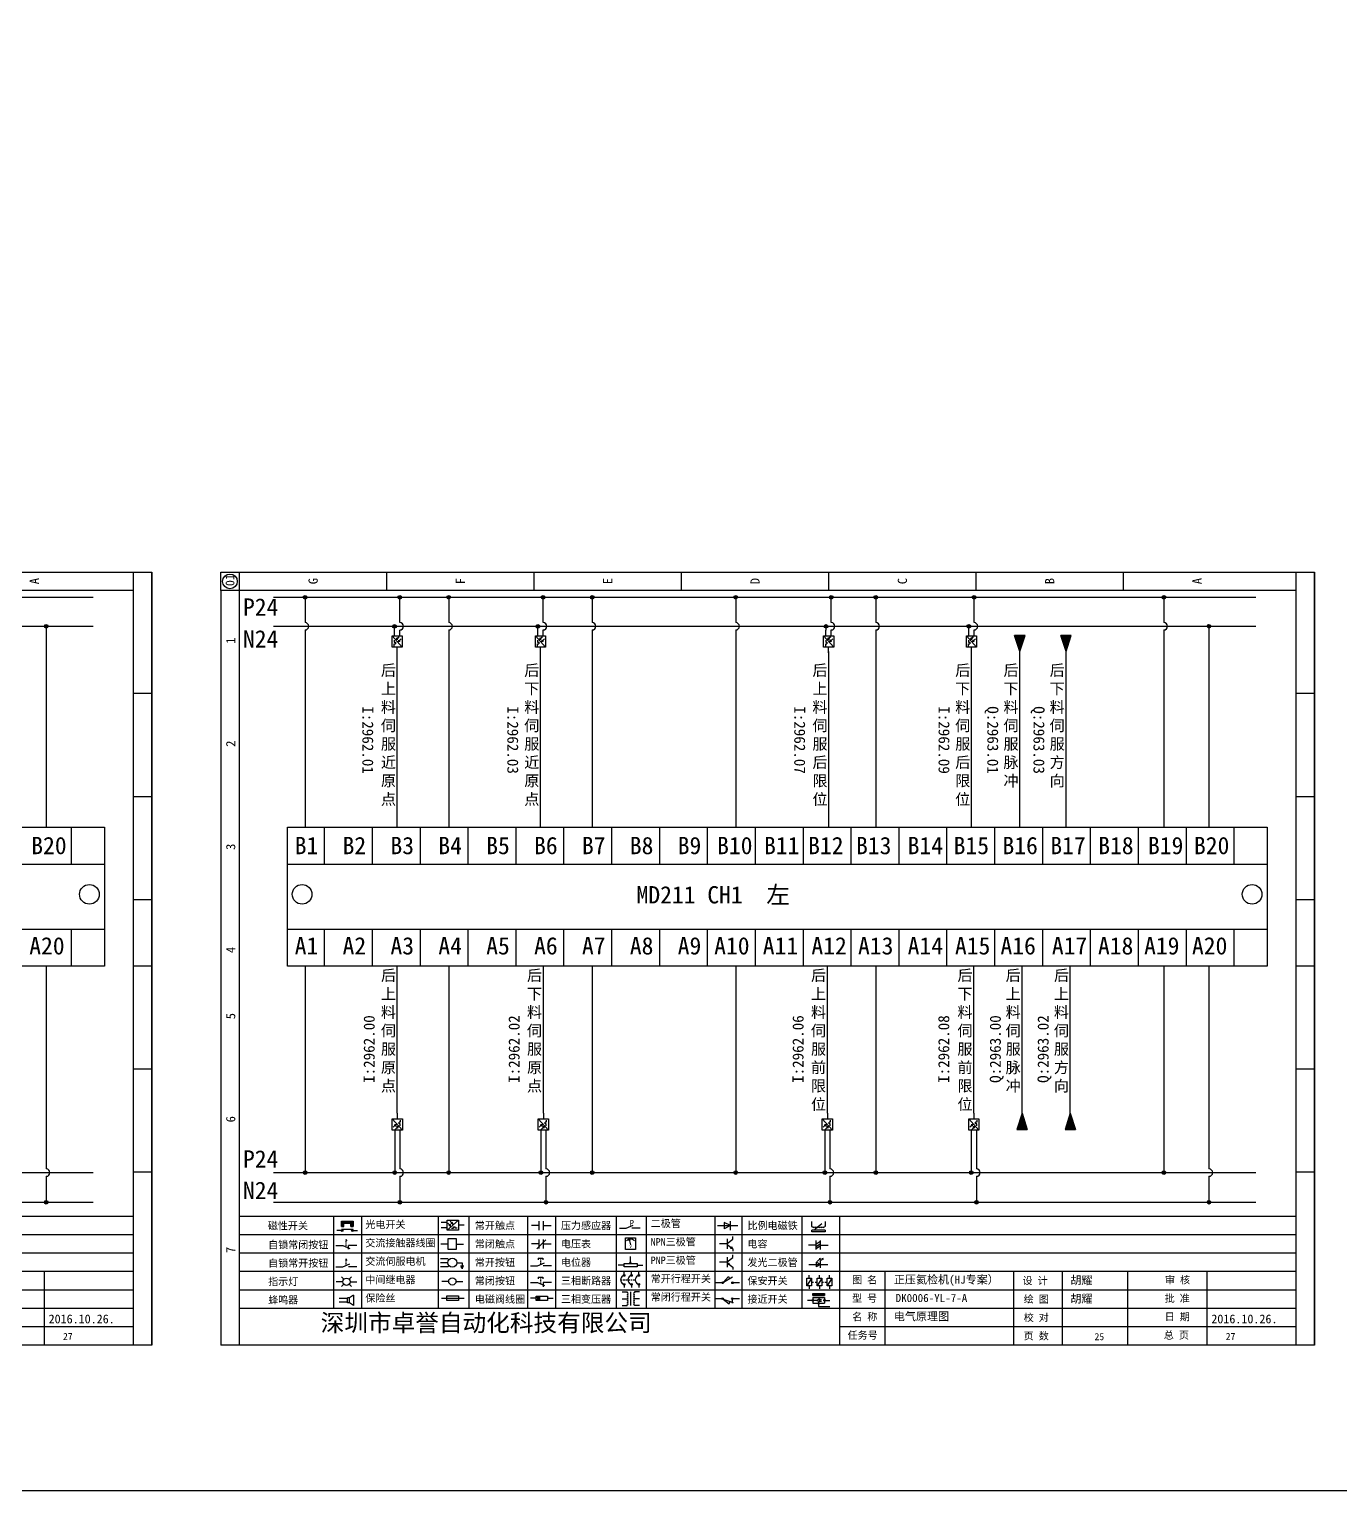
# Model space of a CAD drawing. Header units: millimetres. Extents: x -97 to 5214, y -62 to 3239.
# Drawn here: x 1274.9 to 1630.8, y -62.3 to 334.6 of the extents above; entities that cross this region are included whole.
import ezdxf

# ---------------------------------------------------------------- set-up
doc = ezdxf.new("R2010")
doc.units = ezdxf.units.MM
doc.styles.get("Standard").update_dxf_attribs({"font": 'SimSun.ttf'})
doc.styles.add('汉字', font='NSimSun.ttf')

# ---------------------------------------------------------------- blocks, each defined once
blk = doc.blocks.new('磁性开关')
at = {"linetype": 'ByBlock'}
h = blk.add_hatch(dxfattribs=at)
h.set_pattern_fill('ANSI31', color=256, scale=0.1, style=0)
h.paths.add_polyline_path([(-1907.69, -775.29), (-1910.88, -775.29), (-1910.88, -776.69), (-1910.25, -776.69), (-1910.25, -775.79), (-1908.31, -775.79), (-1908.31, -776.69), (-1907.69, -776.69)])
for p, q in [((-1910.91, -777.81), (-1912.09, -777.81)), ((-1910.88, -776.69), (-1910.88, -775.29)), ((-1910.88, -775.29), (-1907.69, -775.29)), ((-1910.88, -776.69), (-1910.25, -776.69)), ((-1910.88, -777.39), (-1907.69, -777.39)), ((-1910.25, -776.69), (-1910.25, -775.79)), ((-1910.25, -775.79), (-1908.31, -775.79)), ((-1908.31, -776.69), (-1908.31, -775.79)), ((-1908.31, -776.69), (-1907.69, -776.69)), ((-1907.69, -775.29), (-1907.69, -776.69)), ((-1907.66, -777.81), (-1906.48, -777.81))]:
    blk.add_line(p, q, dxfattribs=at)
for centre in [(-1910.68, -777.81), (-1907.88, -777.81)]:
    blk.add_circle(centre, 0.225, dxfattribs=at)
blk = doc.blocks.new('*U75')
at = {"linetype": 'ByBlock'}
for p, q in [((-1909.23, -780.45), (-1909.23, -780.67)), ((-1909.23, -780.45), (-1908.92, -780.84)), ((-1909.23, -780.84), (-1909.23, -781.05)), ((-1909.23, -781.23), (-1909.23, -781.44)), ((-1909.23, -781.61), (-1909.23, -781.83)), ((-1909.23, -782), (-1909.23, -782.21)), ((-1911.92, -782.07), (-1910.06, -782.07)), ((-1910.06, -782.07), (-1908.18, -782.88)), ((-1909.23, -782.38), (-1909.23, -782.43)), ((-1908.52, -783.07), (-1908.52, -782.07)), ((-1906.25, -782.07), (-1908.52, -782.07))]:
    blk.add_line(p, q, dxfattribs=at)
blk = doc.blocks.new('*U76')
at = {"linetype": 'ByBlock'}
for p, q in [((-1911.92, -792.89), (-1910.06, -792.89)), ((-1910.06, -792.89), (-1908.18, -792.08)), ((-1908.88, -791.17), (-1909.23, -790.71)), ((-1909.23, -790.71), (-1909.23, -790.92)), ((-1909.23, -791.09), (-1909.23, -791.31)), ((-1909.23, -791.48), (-1909.23, -791.69)), ((-1909.23, -791.86), (-1909.23, -792.08)), ((-1909.23, -792.25), (-1909.23, -792.47)), ((-1906.25, -792.89), (-1908.52, -792.89))]:
    blk.add_line(p, q, dxfattribs=at)
blk = doc.blocks.new('蜂鸣器')
at = {"linetype": 'ByBlock'}
for p, q in [((-1908.8, -796.48), (-1911.01, -796.48)), ((-1908.8, -797.46), (-1911.01, -797.46)), ((-1908.25, -796.26), (-1908.8, -796.26)), ((-1908.8, -797.68), (-1908.8, -796.26)), ((-1908.25, -797.68), (-1908.8, -797.68)), ((-1907.17, -795.53), (-1908.25, -796.26)), ((-1908.25, -797.68), (-1908.25, -796.26)), ((-1907.17, -798.41), (-1908.25, -797.68)), ((-1907.17, -795.53), (-1907.17, -798.41))]:
    blk.add_line(p, q, dxfattribs=at)
blk = doc.blocks.new('指示灯')
at = {"linetype": 'ByBlock'}
for p, q in [((-1854.25, -776.92), (-1856.06, -776.92)), ((-1854.62, -775.59), (-1853.97, -776.23)), ((-1854.62, -778.25), (-1853.97, -777.61)), ((-1851.9, -775.59), (-1852.54, -776.23)), ((-1851.9, -778.25), (-1852.54, -777.61)), ((-1852.26, -776.92), (-1850.45, -776.92))]:
    blk.add_line(p, q, dxfattribs=at)
blk.add_circle((-1853.26, -776.92), 0.992, dxfattribs=at)
blk = doc.blocks.new('光电开关')
at = {"linetype": 'ByBlock'}
h = blk.add_hatch(dxfattribs=at)
h.set_pattern_fill('ANSI31', color=256, scale=0.01, style=0)
h.set_pattern_definition([(45, (0.172267, 0), (-0.0224506403, 0.0224506403), [])])
h.paths.add_polyline_path([(-1882.44, -776.34), (-1882.5, -775.91), (-1882.68, -776.07)])
h.paths.add_polyline_path([(-1882.44, -776.34), (-1882.68, -776.07), (-1882.86, -776.23)])
h.paths.add_polyline_path([(-1883.11, -776.45), (-1883.29, -776.61), (-1883.05, -776.88)])
h.paths.add_polyline_path([(-1883.29, -776.61), (-1883.47, -776.77), (-1883.05, -776.88)])
for p, q in [((-1884.01, -775.96), (-1885.56, -775.96)), ((-1884.01, -777.39), (-1885.56, -777.39)), ((-1880.91, -775.3), (-1884.01, -778.05)), ((-1883.75, -776.09), (-1883.05, -776.88)), ((-1883.11, -776.45), (-1883.47, -776.77)), ((-1883.05, -776.88), (-1883.47, -776.77)), ((-1883.14, -775.55), (-1882.44, -776.34)), ((-1883.05, -776.88), (-1883.11, -776.45)), ((-1882.5, -775.91), (-1882.86, -776.23)), ((-1882.44, -776.34), (-1882.86, -776.23)), ((-1882.78, -777.47), (-1882.23, -777.47)), ((-1882.44, -776.34), (-1882.5, -775.91)), ((-1882.23, -777.47), (-1882.23, -777.14)), ((-1882.23, -777.14), (-1881.78, -777.14)), ((-1881.78, -777.47), (-1881.78, -777.14)), ((-1881.23, -777.47), (-1881.78, -777.47)), ((-1879.37, -776.67), (-1880.91, -776.67))]:
    blk.add_line(p, q, dxfattribs=at)
blk.add_lwpolyline([(-1884.01, -775.3), (-1880.91, -775.3), (-1880.91, -778.05), (-1884.01, -778.05)], close=True, dxfattribs=at)
blk = doc.blocks.new('交流接触器线圈')
at = {"linetype": 'ByBlock'}
for p, q in [((-1880.82, -781.77), (-1882.87, -781.77)), ((-1878.72, -781.77), (-1876.67, -781.77))]:
    blk.add_line(p, q, dxfattribs=at)
blk.add_lwpolyline([(-1880.82, -780.28), (-1878.72, -780.28), (-1878.72, -783.26), (-1880.82, -783.26)], close=True, dxfattribs=at)
blk = doc.blocks.new('交流伺服电机')
at = {"linetype": 'ByBlock'}
for p, q in [((-1880.97, -785.75), (-1882.94, -785.75)), ((-1880.97, -785.75), (-1880.65, -786.03)), ((-1880.97, -786.85), (-1882.94, -786.85)), ((-1880.97, -787.94), (-1882.94, -787.94)), ((-1880.97, -787.94), (-1880.65, -787.67)), ((-1878.49, -786.85), (-1877.07, -786.85)), ((-1877.54, -787.72), (-1876.59, -787.72)), ((-1877.38, -788.01), (-1876.75, -788.01)), ((-1877.23, -788.29), (-1876.9, -788.29)), ((-1877.07, -786.85), (-1877.07, -787.72))]:
    blk.add_line(p, q, dxfattribs=at)
blk.add_circle((-1879.73, -786.85), 1.24, dxfattribs=at)
blk = doc.blocks.new('中间继电器')
at = {"linetype": 'ByBlock'}
for p, q in [((-1880.72, -791.92), (-1882.54, -791.92)), ((-1878.74, -791.92), (-1876.92, -791.92))]:
    blk.add_line(p, q, dxfattribs=at)
blk.add_circle((-1879.73, -791.92), 0.992, dxfattribs=at)
blk = doc.blocks.new('保险丝')
at = {"linetype": 'ByBlock'}
blk.add_line((-1882.72, -796.49), (-1876.55, -796.49), dxfattribs=at)
blk.add_lwpolyline([(-1881.2, -795.86), (-1878.06, -795.86), (-1878.06, -797.12), (-1881.2, -797.12)], close=True, dxfattribs=at)
blk = doc.blocks.new('常开按钮')
at = {"linetype": 'ByBlock'}
for p, q in [((-1909.9, -785.68), (-1908.56, -785.68)), ((-1909.9, -785.68), (-1909.9, -786.07)), ((-1909.23, -785.68), (-1909.23, -785.89)), ((-1908.56, -785.68), (-1908.56, -786.07)), ((-1911.92, -787.73), (-1910.06, -787.73)), ((-1910.06, -787.73), (-1908.18, -786.93)), ((-1909.23, -786.06), (-1909.23, -786.28)), ((-1909.23, -786.45), (-1909.23, -786.67)), ((-1909.23, -786.84), (-1909.23, -787.05)), ((-1909.23, -787.22), (-1909.23, -787.38)), ((-1906.25, -787.73), (-1908.52, -787.73))]:
    blk.add_line(p, q, dxfattribs=at)
blk = doc.blocks.new('常开触点')
at = {"linetype": 'ByBlock'}
for p, q in [((-1853.82, -781.77), (-1855.88, -781.77)), ((-1853.82, -782.99), (-1853.82, -780.56)), ((-1852.6, -782.99), (-1852.6, -780.56)), ((-1852.6, -781.77), (-1850.55, -781.77))]:
    blk.add_line(p, q, dxfattribs=at)
blk = doc.blocks.new('常闭触点')
at = {"linetype": 'ByBlock'}
for p, q in [((-1852.01, -785.66), (-1854.43, -788.1)), ((-1853.82, -787.99), (-1853.82, -785.56)), ((-1852.6, -787.99), (-1852.6, -785.56)), ((-1853.82, -786.77), (-1855.88, -786.77)), ((-1852.6, -786.77), (-1850.55, -786.77))]:
    blk.add_line(p, q, dxfattribs=at)
blk = doc.blocks.new('常闭按钮')
at = {"linetype": 'ByBlock'}
for p, q in [((-1856.13, -792.28), (-1854.28, -792.28)), ((-1854.28, -792.28), (-1852.4, -793.09)), ((-1854.11, -790.83), (-1852.77, -790.83)), ((-1854.11, -790.83), (-1854.11, -791.22)), ((-1853.44, -790.83), (-1853.44, -791.04)), ((-1853.44, -791.21), (-1853.44, -791.43)), ((-1853.44, -791.6), (-1853.44, -791.82)), ((-1853.44, -791.99), (-1853.44, -792.2)), ((-1853.44, -792.37), (-1853.44, -792.53)), ((-1852.77, -790.83), (-1852.77, -791.22)), ((-1850.47, -792.28), (-1852.73, -792.28)), ((-1852.73, -792.28), (-1852.73, -793.43))]:
    blk.add_line(p, q, dxfattribs=at)
blk = doc.blocks.new('电磁阀线圈')
at = {"linetype": 'ByBlock'}
for p, q in [((-1854.61, -796.54), (-1856.17, -796.54)), ((-1854.61, -795.92), (-1853.75, -797.16)), ((-1853.75, -795.92), (-1854.61, -797.16)), ((-1853.75, -795.92), (-1853.75, -797.16)), ((-1851.53, -796.54), (-1849.97, -796.54))]:
    blk.add_line(p, q, dxfattribs=at)
blk.add_lwpolyline([(-1854.61, -795.92), (-1851.53, -795.92), (-1851.53, -797.16), (-1854.61, -797.16)], close=True, dxfattribs=at)
blk = doc.blocks.new('电压表')
at = {"linetype": 'ByBlock'}
for p, q in [((-1814.84, -780.75), (-1814.91, -781.13)), ((-1814.6, -781.05), (-1814.91, -781.13)), ((-1814.84, -780.75), (-1814.46, -782.26)), ((-1814.84, -780.75), (-1814.6, -781.05))]:
    blk.add_line(p, q, dxfattribs=at)
blk.add_lwpolyline([(-1815.84, -780.34), (-1813.07, -780.34), (-1813.07, -783.49), (-1815.84, -783.49)], close=True, dxfattribs=at)
blk.add_arc((-1814.46, -782.26), 1.56, 46.8313, 133.1687, dxfattribs=at)
at = {"linetype": 'ByBlock', "insert": (-1814.7, -782.39), "char_height": 0.75, "width": 0.6768, "attachment_point": 1}
blk.add_mtext('V', dxfattribs=at)
blk = doc.blocks.new('电位器')
at = {"linetype": 'ByBlock'}
for p, q in [((-1814.45, -787.3), (-1814.45, -785.39)), ((-1816.21, -787.75), (-1817.79, -787.75)), ((-1814.45, -787.3), (-1814.62, -786.96)), ((-1814.62, -786.96), (-1814.27, -786.96)), ((-1814.45, -787.3), (-1814.27, -786.96)), ((-1812.68, -787.75), (-1811.1, -787.75))]:
    blk.add_line(p, q, dxfattribs=at)
blk.add_lwpolyline([(-1816.21, -787.3), (-1812.68, -787.3), (-1812.68, -788.2), (-1816.21, -788.2)], close=True, dxfattribs=at)
blk = doc.blocks.new('三相断路器')
at = {"linetype": 'ByBlock'}
for p, q in [((-1816.17, -790.33), (-1816.17, -789.7)), ((-1814.17, -790.33), (-1814.17, -789.7)), ((-1812.18, -790.33), (-1812.18, -789.7)), ((-1817.14, -791.74), (-1816.72, -791.74)), ((-1816.45, -791.74), (-1816.03, -791.74)), ((-1816.17, -793.19), (-1816.17, -793.83)), ((-1815.76, -791.74), (-1815.34, -791.74)), ((-1815.07, -791.74), (-1814.65, -791.74)), ((-1814.38, -791.74), (-1813.96, -791.74)), ((-1814.17, -793.19), (-1814.17, -793.83)), ((-1813.69, -791.74), (-1813.27, -791.74)), ((-1812.18, -793.19), (-1812.18, -793.83))]:
    blk.add_line(p, q, dxfattribs=at)
for centre in [(-1816.17, -790.55), (-1816.17, -792.98), (-1814.17, -790.55), (-1814.17, -792.98), (-1812.18, -790.55), (-1812.18, -792.98)]:
    blk.add_circle(centre, 0.219, dxfattribs=at)
for centre in [(-1815.81, -791.74), (-1813.82, -791.74), (-1811.83, -791.74)]:
    blk.add_arc(centre, 1.32, 115.5791, 244.4209, dxfattribs=at)
blk = doc.blocks.new('三相变压器')
at = {"linetype": 'ByBlock'}
for p, q in [((-1816.69, -795.03), (-1815.37, -795.03)), ((-1816.69, -796.87), (-1815.37, -796.87)), ((-1815.37, -795.03), (-1815.37, -795.24)), ((-1814.34, -798.7), (-1814.34, -795.04)), ((-1812, -795.03), (-1813.32, -795.03)), ((-1813.32, -795.03), (-1813.32, -795.24)), ((-1812, -796.87), (-1813.32, -796.87)), ((-1816.69, -798.71), (-1815.37, -798.71)), ((-1815.37, -798.71), (-1815.37, -798.5)), ((-1813.32, -798.71), (-1813.32, -798.5)), ((-1812, -798.71), (-1813.32, -798.71))]:
    blk.add_line(p, q, dxfattribs=at)
for centre, start, end in [((-1815.37, -795.51), 270, 90), ((-1815.37, -796.06), 270, 90), ((-1815.37, -796.6), 270, 90), ((-1815.37, -797.14), 270, 90), ((-1815.37, -797.68), 270, 90), ((-1813.32, -795.51), 90, 270), ((-1813.32, -796.06), 90, 270), ((-1813.32, -796.6), 90, 270), ((-1813.32, -797.14), 90, 270), ((-1813.32, -797.68), 90, 270), ((-1815.37, -798.23), 270, 90), ((-1813.32, -798.23), 90, 270)]:
    blk.add_arc(centre, 0.271, start, end, dxfattribs=at)
blk = doc.blocks.new('压力感应器')
at = {"linetype": 'ByBlock'}
for p, q in [((-1817.44, -777.73), (-1815.59, -777.73)), ((-1815.59, -777.73), (-1813.71, -776.93)), ((-1811.78, -777.73), (-1814.05, -777.73))]:
    blk.add_line(p, q, dxfattribs=at)
at = {"linetype": 'ByBlock', "insert": (-1814.65, -775.48), "char_height": 1.68, "width": 1.2242, "attachment_point": 1}
blk.add_mtext('{\\fNSimSun|b0|i0|c134|p49;P}', dxfattribs=at)
blk = doc.blocks.new('二极管')
at = {"linetype": 'ByBlock'}
for p, q in [((-1787.52, -776.77), (-1781.92, -776.77)), ((-1783.97, -776.77), (-1785.69, -775.9)), ((-1785.69, -775.9), (-1785.69, -777.65)), ((-1783.97, -776.77), (-1785.69, -777.65)), ((-1783.97, -777.99), (-1783.97, -775.56))]:
    blk.add_line(p, q, dxfattribs=at)
blk = doc.blocks.new('NPN三极管')
at = {"linetype": 'ByBlock'}
for p, q in [((-1785.73, -781.97), (-1787.81, -781.97)), ((-1785.73, -780.61), (-1785.73, -783.32)), ((-1785.73, -781.82), (-1784.15, -780.66)), ((-1784.15, -780.66), (-1784.15, -779.98)), ((-1785.73, -782.11), (-1784.15, -783.27)), ((-1784.41, -782.73), (-1784.74, -783.18)), ((-1784.15, -783.27), (-1784.74, -783.18)), ((-1784.15, -783.27), (-1784.41, -782.73)), ((-1784.15, -783.27), (-1784.15, -783.96))]:
    blk.add_line(p, q, dxfattribs=at)
blk = doc.blocks.new('PNP三极管')
at = {"linetype": 'ByBlock'}
for p, q in [((-1784.9, -785.38), (-1784.9, -788.09)), ((-1784.9, -786.59), (-1783.32, -785.43)), ((-1783.32, -785.43), (-1783.32, -784.75)), ((-1784.9, -786.74), (-1786.98, -786.74)), ((-1784.9, -786.88), (-1783.32, -788.04)), ((-1784.9, -786.88), (-1784.31, -786.97)), ((-1784.9, -786.88), (-1784.64, -787.42)), ((-1784.31, -786.97), (-1784.64, -787.42)), ((-1783.32, -788.04), (-1783.32, -788.73))]:
    blk.add_line(p, q, dxfattribs=at)
blk = doc.blocks.new('常开行程开关')
at = {"linetype": 'ByBlock'}
for p, q in [((-1786.29, -792.3), (-1788.01, -792.3)), ((-1785.89, -792.17), (-1784.52, -790.62)), ((-1785.89, -792.17), (-1783.43, -790.72)), ((-1784.52, -790.62), (-1784.19, -791.17)), ((-1781.48, -792.3), (-1783.21, -792.3))]:
    blk.add_line(p, q, dxfattribs=at)
for centre in [(-1786.07, -792.3), (-1783.42, -792.3)]:
    blk.add_circle(centre, 0.219, dxfattribs=at)
blk = doc.blocks.new('常闭行程开关')
at = {"linetype": 'ByBlock'}
for p, q in [((-1786.34, -796.62), (-1788.07, -796.62)), ((-1785.93, -796.72), (-1783.25, -797.7)), ((-1785.93, -796.72), (-1784.3, -798)), ((-1784.3, -798), (-1784.08, -797.4)), ((-1783.48, -796.84), (-1783.48, -797.85)), ((-1781.54, -796.62), (-1783.26, -796.62))]:
    blk.add_line(p, q, dxfattribs=at)
for centre in [(-1786.12, -796.62), (-1783.48, -796.62)]:
    blk.add_circle(centre, 0.219, dxfattribs=at)
blk = doc.blocks.new('电容')
at = {"linetype": 'ByBlock'}
for p, q in [((-1756.08, -781.77), (-1758.13, -781.77)), ((-1756.08, -782.99), (-1756.08, -780.56)), ((-1754.86, -780.79), (-1756.08, -781.55)), ((-1754.86, -781.44), (-1756.08, -782.2)), ((-1754.86, -781.99), (-1756.08, -782.75)), ((-1754.86, -782.99), (-1754.86, -780.56)), ((-1754.86, -781.77), (-1752.81, -781.77))]:
    blk.add_line(p, q, dxfattribs=at)
blk = doc.blocks.new('发光二极管')
at = {"linetype": 'ByBlock'}
for p, q in [((-1755.78, -785.92), (-1754.89, -785.14)), ((-1754.89, -785.14), (-1755.2, -785.22)), ((-1755.2, -785.22), (-1755.01, -785.43)), ((-1755.08, -785.92), (-1754.18, -785.14)), ((-1754.89, -785.14), (-1755.01, -785.43)), ((-1754.84, -787.63), (-1754.84, -785.92)), ((-1754.18, -785.14), (-1754.49, -785.22)), ((-1754.49, -785.22), (-1754.31, -785.43)), ((-1754.18, -785.14), (-1754.31, -785.43)), ((-1758.01, -786.77), (-1752.89, -786.77)), ((-1754.84, -786.77), (-1756.04, -786.16)), ((-1756.04, -786.16), (-1756.04, -787.39)), ((-1754.84, -786.77), (-1756.04, -787.39))]:
    blk.add_line(p, q, dxfattribs=at)
blk = doc.blocks.new('比例电磁阀')
at = {"linetype": 'ByBlock'}
for p, q in [((-1757.26, -775.38), (-1757.26, -776.71)), ((-1757.26, -776.71), (-1757.05, -776.71)), ((-1753.6, -777.73), (-1757.25, -777.73)), ((-1757.25, -778.13), (-1757.25, -777.73)), ((-1754.5, -775.98), (-1756.35, -777.44)), ((-1756.35, -777.44), (-1756.25, -777.25)), ((-1756.35, -777.44), (-1756.15, -777.38)), ((-1756.15, -777.38), (-1756.25, -777.25)), ((-1753.58, -776.71), (-1753.8, -776.71)), ((-1753.6, -777.73), (-1753.6, -778.13)), ((-1753.58, -775.38), (-1753.58, -776.71)), ((-1753.6, -778.13), (-1757.25, -778.13))]:
    blk.add_line(p, q, dxfattribs=at)
for centre in [(-1756.78, -776.71), (-1756.24, -776.71), (-1755.7, -776.71), (-1755.15, -776.71), (-1754.61, -776.71), (-1754.07, -776.71)]:
    blk.add_arc(centre, 0.271, 180, 0, dxfattribs=at)
blk = doc.blocks.new('保安开关')
at = {"linetype": 'ByBlock'}
for p, q in [((-1757.33, -790.79), (-1758.6, -792.81)), ((-1757.96, -790.79), (-1757.96, -789.97)), ((-1757.96, -792.81), (-1757.96, -793.62)), ((-1757.33, -791.8), (-1756.72, -791.8)), ((-1756.35, -791.8), (-1755.89, -791.8)), ((-1754.54, -790.79), (-1755.81, -792.81)), ((-1755.17, -790.79), (-1755.17, -789.97)), ((-1755.17, -792.81), (-1755.17, -793.62)), ((-1754.52, -791.8), (-1754.06, -791.8)), ((-1753.69, -791.8), (-1753.08, -791.8)), ((-1751.75, -790.79), (-1753.02, -792.81)), ((-1752.39, -790.79), (-1752.39, -789.97)), ((-1752.39, -792.81), (-1752.39, -793.62))]:
    blk.add_line(p, q, dxfattribs=at)
for points in [[(-1758.6, -790.79), (-1757.33, -790.79), (-1757.33, -792.81), (-1758.6, -792.81)], [(-1755.81, -790.79), (-1754.54, -790.79), (-1754.54, -792.81), (-1755.81, -792.81)], [(-1753.02, -790.79), (-1751.75, -790.79), (-1751.75, -792.81), (-1753.02, -792.81)]]:
    blk.add_lwpolyline(points, close=True, dxfattribs=at)
blk = doc.blocks.new('接近开关')
at = {"linetype": 'ByBlock'}
h = blk.add_hatch(dxfattribs=at)
h.set_pattern_fill('ANSI31', color=256, scale=0.01, style=0)
h.set_pattern_definition([(45, (-89.131516, -30.795668), (-0.0224506403, 0.0224506403), [])])
h.paths.add_polyline_path([(-1513.76, -1123.35), (-1513.76, -1122.85), (-1516.96, -1122.85), (-1516.96, -1123.35)])
for p, q in [((-1516.96, -1123.35), (-1516.96, -1122.85)), ((-1516.96, -1122.85), (-1513.76, -1122.85)), ((-1516.96, -1123.35), (-1513.76, -1123.35)), ((-1513.76, -1122.85), (-1513.76, -1123.35)), ((-1517.18, -1124.71), (-1518.36, -1124.71)), ((-1516.96, -1123.95), (-1513.76, -1123.95)), ((-1516.96, -1123.95), (-1516.96, -1125.47)), ((-1516.96, -1125.47), (-1513.76, -1125.47)), ((-1515.91, -1124.71), (-1516.45, -1124.71)), ((-1515.11, -1124.31), (-1515.91, -1124.71)), ((-1515.11, -1125.11), (-1515.91, -1124.71)), ((-1515.36, -1125.69), (-1515.36, -1126.36)), ((-1515.36, -1126.36), (-1512.36, -1126.36)), ((-1515.33, -1124.53), (-1515.17, -1124.53)), ((-1515.33, -1124.88), (-1515.17, -1124.88)), ((-1515.25, -1124.45), (-1515.25, -1124.61)), ((-1515.11, -1124.31), (-1515.11, -1125.11)), ((-1515.11, -1124.48), (-1514.58, -1124.48)), ((-1515.11, -1124.94), (-1514.58, -1124.94)), ((-1513.76, -1123.95), (-1513.76, -1125.47)), ((-1513.54, -1124.71), (-1512.36, -1124.71))]:
    blk.add_line(p, q, dxfattribs=at)
for centre in [(-1516.96, -1124.71), (-1515.36, -1125.47), (-1513.76, -1124.71)]:
    blk.add_circle(centre, 0.225, dxfattribs=at)

msp = doc.modelspace()

# ---------------------------------------------------------------- hatches: boundary and pattern name
at = {"lineweight": -2}
h = msp.add_hatch(color=0, dxfattribs=at)
edge = h.paths.add_edge_path()
edge.add_arc((1349.825, 180.35), 0.5, 0, 360)
h = msp.add_hatch(color=0, dxfattribs=at)
edge = h.paths.add_edge_path()
edge.add_arc((1375.537, 180.35), 0.5, 0, 360)
h = msp.add_hatch(color=0, dxfattribs=at)
edge = h.paths.add_edge_path()
edge.add_arc((1388.824, 180.35), 0.5, 0, 360)
h = msp.add_hatch(color=0, dxfattribs=at)
edge = h.paths.add_edge_path()
edge.add_arc((1414.463, 180.35), 0.5, 0, 360)
h = msp.add_hatch(color=0, dxfattribs=at)
edge = h.paths.add_edge_path()
edge.add_arc((1427.792, 180.35), 0.5, 0, 360)
h = msp.add_hatch(color=0, dxfattribs=at)
edge = h.paths.add_edge_path()
edge.add_arc((1466.76, 180.35), 0.5, 0, 360)
h = msp.add_hatch(color=0, dxfattribs=at)
edge = h.paths.add_edge_path()
edge.add_arc((1492.711, 180.35), 0.5, 0, 360)
h = msp.add_hatch(color=0, dxfattribs=at)
edge = h.paths.add_edge_path()
edge.add_arc((1504.786, 180.35), 0.5, 0, 360)
h = msp.add_hatch(color=0, dxfattribs=at)
edge = h.paths.add_edge_path()
edge.add_arc((1531.48, 180.35), 0.5, 0, 360)
h = msp.add_hatch(color=0, dxfattribs=at)
edge = h.paths.add_edge_path()
edge.add_arc((1583.025, 180.35), 0.5, 0, 360)
h = msp.add_hatch(color=0, dxfattribs=at)
edge = h.paths.add_edge_path()
edge.add_arc((1279.554, 172.512), 0.5, 0, 360)
h = msp.add_hatch(color=0, dxfattribs=at)
edge = h.paths.add_edge_path()
edge.add_arc((1374.112, 172.461), 0.5, 0, 360)
h = msp.add_hatch(color=0, dxfattribs=at)
edge = h.paths.add_edge_path()
edge.add_arc((1413.038, 172.431), 0.5, 0, 360)
h = msp.add_hatch(color=0, dxfattribs=at)
edge = h.paths.add_edge_path()
edge.add_arc((1491.285, 172.465), 0.5, 0, 360)
h = msp.add_hatch(color=0, dxfattribs=at)
edge = h.paths.add_edge_path()
edge.add_arc((1530.054, 172.475), 0.5, 0, 360)
h = msp.add_hatch(color=0, dxfattribs=at)
edge = h.paths.add_edge_path()
edge.add_arc((1595.279, 172.512), 0.5, 0, 360)
for points in [[(1543.919, 165.61), (1542.504, 170.024), (1545.333, 170.024)], [(1556.454, 165.61), (1555.04, 170.024), (1557.869, 170.024)], [(1544.517, 40.229), (1545.932, 35.814), (1543.102, 35.814)], [(1557.608, 40.233), (1559.023, 35.818), (1556.193, 35.818)]]:
    msp.add_hatch(color=256).paths.add_polyline_path(points)
h = msp.add_hatch(color=0, dxfattribs=at)
edge = h.paths.add_edge_path()
edge.add_arc((1349.825, 24.091), 0.5, 0, 360)
h = msp.add_hatch(color=0, dxfattribs=at)
edge = h.paths.add_edge_path()
edge.add_arc((1374.158, 24.091), 0.5, 0, 360)
h = msp.add_hatch(color=0, dxfattribs=at)
edge = h.paths.add_edge_path()
edge.add_arc((1388.824, 24.091), 0.5, 0, 360)
h = msp.add_hatch(color=0, dxfattribs=at)
edge = h.paths.add_edge_path()
edge.add_arc((1413.819, 24.091), 0.5, 0, 360)
h = msp.add_hatch(color=0, dxfattribs=at)
edge = h.paths.add_edge_path()
edge.add_arc((1427.792, 24.091), 0.5, 0, 360)
h = msp.add_hatch(color=0, dxfattribs=at)
edge = h.paths.add_edge_path()
edge.add_arc((1466.76, 24.091), 0.5, 0, 360)
h = msp.add_hatch(color=0, dxfattribs=at)
edge = h.paths.add_edge_path()
edge.add_arc((1490.938, 24.091), 0.5, 0, 360)
h = msp.add_hatch(color=0, dxfattribs=at)
edge = h.paths.add_edge_path()
edge.add_arc((1504.786, 24.091), 0.5, 0, 360)
h = msp.add_hatch(color=0, dxfattribs=at)
edge = h.paths.add_edge_path()
edge.add_arc((1530.711, 24.091), 0.5, 0, 360)
h = msp.add_hatch(color=0, dxfattribs=at)
edge = h.paths.add_edge_path()
edge.add_arc((1583.025, 24.091), 0.5, 0, 360)
h = msp.add_hatch(color=0, dxfattribs=at)
edge = h.paths.add_edge_path()
edge.add_arc((1279.554, 16.041), 0.5, 0, 360)
h = msp.add_hatch(color=0, dxfattribs=at)
edge = h.paths.add_edge_path()
edge.add_arc((1375.583, 16.041), 0.5, 0, 360)
h = msp.add_hatch(color=0, dxfattribs=at)
edge = h.paths.add_edge_path()
edge.add_arc((1415.244, 16.041), 0.5, 0, 360)
h = msp.add_hatch(color=0, dxfattribs=at)
edge = h.paths.add_edge_path()
edge.add_arc((1492.363, 16.041), 0.5, 0, 360)
h = msp.add_hatch(color=0, dxfattribs=at)
edge = h.paths.add_edge_path()
edge.add_arc((1532.136, 16.041), 0.5, 0, 360)
h = msp.add_hatch(color=0, dxfattribs=at)
edge = h.paths.add_edge_path()
edge.add_arc((1595.279, 16.041), 0.5, 0, 360)

# ---------------------------------------------------------------- linework, layer by layer
at = {"linetype": 'ByBlock'}
for p, q in [((1011.211, 187.197), (1308.211, 187.197)), ((1308.211, 187.197), (1308.211, -22.803)), ((1308.211, -22.803), (1308.211, 187.197)), ((1326.936, 187.197), (1623.936, 187.197)), ((1326.936, 182.197), (1326.936, 187.197)), ((1331.936, 187.197), (1331.936, -22.803)), ((1623.936, 187.197), (1623.936, -22.803)), ((1623.936, -22.803), (1623.936, 187.197)), ((1326.936, 182.197), (1326.936, -2.803)), ((1303.211, 12.197), (1016.211, 12.197)), ((1618.936, 12.197), (1331.936, 12.197)), ((1303.211, 7.197), (1016.211, 7.197)), ((1618.936, 7.197), (1331.936, 7.197)), ((1303.211, 2.197), (1016.211, 2.197)), ((1618.936, 2.197), (1331.936, 2.197)), ((1303.211, -2.803), (1016.211, -2.803)), ((1326.936, -2.803), (1326.936, -22.803)), ((1618.936, -2.803), (1331.936, -2.803)), ((1303.211, -7.803), (1016.211, -7.803)), ((1618.936, -7.803), (1331.936, -7.803)), ((1303.211, -12.803), (1016.211, -12.803)), ((1618.936, -12.803), (1331.936, -12.803)), ((1303.211, -17.803), (1179.234, -17.803)), ((1618.936, -17.803), (1494.96, -17.803)), ((1308.211, -22.803), (1011.211, -22.803)), ((1623.936, -22.803), (1326.936, -22.803))]:
    msp.add_line(p, q, dxfattribs=at)
at = {"color": 0, "lineweight": -2}
for p, q in [((1025.52, 180.35), (1292.273, 180.35)), ((1341.245, 180.35), (1607.998, 180.35)), ((1349.825, 180.35), (1349.825, 173.478)), ((1375.537, 173.478), (1375.537, 180.35)), ((1388.824, 180.35), (1388.824, 173.478)), ((1414.463, 173.478), (1414.463, 180.35)), ((1427.792, 180.35), (1427.792, 173.478)), ((1466.76, 180.35), (1466.76, 173.478)), ((1492.711, 173.478), (1492.711, 180.35)), ((1504.786, 180.35), (1504.786, 173.478)), ((1531.48, 173.478), (1531.48, 180.35)), ((1583.025, 180.35), (1583.025, 173.478)), ((1025.52, 172.478), (1292.273, 172.478)), ((1279.554, 172.3), (1279.554, 117.901)), ((1341.245, 172.478), (1607.998, 172.478)), ((1349.825, 171.478), (1349.825, 117.901)), ((1374.112, 171.452), (1374.112, 172.461)), ((1388.824, 171.478), (1388.824, 117.901)), ((1413.038, 171.452), (1413.038, 172.3)), ((1414.463, 171.452), (1414.463, 171.478)), ((1427.792, 171.478), (1427.792, 117.901)), ((1466.76, 171.478), (1466.76, 117.901)), ((1491.285, 171.452), (1491.285, 172.3)), ((1492.711, 171.452), (1492.711, 171.478)), ((1504.786, 171.478), (1504.786, 117.901)), ((1530.054, 171.452), (1530.054, 172.326)), ((1531.48, 171.452), (1531.48, 171.478)), ((1583.025, 171.478), (1583.025, 117.901)), ((1595.279, 172.3), (1595.279, 117.901)), ((1374.87, 118.132), (1374.87, 165.61)), ((1413.796, 118.132), (1413.796, 165.61)), ((1492.044, 118.132), (1492.044, 165.61)), ((1530.813, 118.132), (1530.813, 165.61)), ((1543.919, 118.132), (1543.919, 165.61)), ((1556.454, 118.132), (1556.454, 165.61)), ((1286.317, 117.901), (1286.317, 107.901)), ((1355.043, 117.901), (1355.043, 107.901)), ((1368.043, 117.901), (1368.043, 107.901)), ((1381.043, 117.901), (1381.043, 107.901)), ((1394.043, 117.901), (1394.043, 107.901)), ((1407.043, 117.901), (1407.043, 107.901)), ((1420.043, 117.901), (1420.043, 107.901)), ((1433.043, 117.901), (1433.043, 107.901)), ((1446.043, 117.901), (1446.043, 107.901)), ((1459.043, 117.901), (1459.043, 107.901)), ((1472.043, 117.901), (1472.043, 107.901)), ((1485.043, 117.901), (1485.043, 107.901)), ((1498.043, 117.901), (1498.043, 107.901)), ((1511.043, 117.901), (1511.043, 107.901)), ((1524.043, 117.901), (1524.043, 107.901)), ((1537.043, 117.901), (1537.043, 107.901)), ((1550.043, 117.901), (1550.043, 107.901)), ((1563.043, 117.901), (1563.043, 107.901)), ((1576.043, 117.901), (1576.043, 107.901)), ((1589.043, 117.901), (1589.043, 107.901)), ((1602.043, 117.901), (1602.043, 107.901)), ((1029.317, 107.901), (1295.339, 107.901)), ((1345.043, 107.901), (1611.064, 107.901)), ((1029.317, 90.197), (1295.339, 90.197)), ((1286.317, 90.197), (1286.317, 80.197)), ((1345.043, 90.197), (1611.064, 90.197)), ((1355.043, 90.197), (1355.043, 80.197)), ((1368.043, 90.197), (1368.043, 80.197)), ((1381.043, 90.197), (1381.043, 80.197)), ((1394.043, 90.197), (1394.043, 80.197)), ((1407.043, 90.197), (1407.043, 80.197)), ((1420.043, 90.197), (1420.043, 80.197)), ((1433.043, 90.197), (1433.043, 80.197)), ((1446.043, 90.197), (1446.043, 80.197)), ((1459.043, 90.197), (1459.043, 80.197)), ((1472.043, 90.197), (1472.043, 80.197)), ((1485.043, 90.197), (1485.043, 80.197)), ((1498.043, 90.197), (1498.043, 80.197)), ((1511.043, 90.197), (1511.043, 80.197)), ((1524.043, 90.197), (1524.043, 80.197)), ((1537.043, 90.197), (1537.043, 80.197)), ((1550.043, 90.197), (1550.043, 80.197)), ((1563.043, 90.197), (1563.043, 80.197)), ((1576.043, 90.197), (1576.043, 80.197)), ((1589.043, 90.197), (1589.043, 80.197)), ((1602.043, 90.197), (1602.043, 80.197)), ((1279.554, 80.094), (1279.554, 25.091)), ((1349.825, 80.094), (1349.825, 24.091)), ((1374.87, 40.229), (1374.87, 80.197)), ((1388.824, 80.094), (1388.824, 24.091)), ((1414.532, 40.229), (1414.532, 80.197)), ((1427.792, 80.094), (1427.792, 24.091)), ((1466.76, 80.094), (1466.76, 24.091)), ((1491.651, 40.229), (1491.651, 80.197)), ((1504.786, 80.094), (1504.786, 24.091)), ((1531.424, 40.229), (1531.424, 80.197)), ((1544.517, 40.229), (1544.517, 80.197)), ((1557.611, 40.229), (1557.611, 80.197)), ((1583.025, 80.094), (1583.025, 24.091)), ((1595.279, 80.094), (1595.279, 25.091)), ((1374.158, 34.039), (1374.158, 24.091)), ((1375.583, 34.039), (1375.583, 25.091)), ((1413.819, 34.039), (1413.819, 24.091)), ((1415.244, 34.039), (1415.244, 25.091)), ((1490.938, 34.039), (1490.938, 24.091)), ((1492.363, 34.039), (1492.363, 25.091)), ((1530.711, 34.039), (1530.711, 24.091)), ((1532.136, 34.039), (1532.136, 25.091)), ((1025.52, 24.091), (1292.273, 24.091)), ((1341.245, 24.091), (1607.998, 24.091)), ((1279.554, 23.091), (1279.554, 16.041)), ((1375.583, 23.091), (1375.583, 16.041)), ((1415.244, 23.091), (1415.244, 16.041)), ((1492.363, 23.091), (1492.363, 16.041)), ((1532.136, 23.091), (1532.136, 16.041)), ((1595.279, 23.091), (1595.279, 16.041)), ((1025.52, 16.041), (1292.273, 16.041)), ((1341.245, 16.041), (1607.998, 16.041)), ((1357.515, 12.197), (1357.515, -12.803)), ((1365.192, 12.197), (1365.192, -12.803)), ((1385.982, 12.197), (1385.982, -12.803)), ((1394.335, 12.197), (1394.335, -12.803)), ((1410.19, 12.197), (1410.19, -12.803)), ((1417.839, 12.197), (1417.839, -12.803)), ((1434.331, 12.197), (1434.331, -12.803)), ((1442.433, 12.197), (1442.433, -12.803)), ((1461.052, 12.197), (1461.052, -12.803)), ((1468.411, 12.197), (1468.411, -12.803)), ((1484.722, 12.197), (1484.722, -12.803)), ((1494.96, 12.197), (1494.96, -22.718)), ((1278.994, -2.803), (1278.994, -22.803)), ((1507.281, -2.803), (1507.281, -22.718)), ((1542.151, -2.803), (1542.151, -22.803)), ((1555.416, -2.803), (1555.416, -22.803)), ((1573.107, -2.803), (1573.107, -22.803)), ((1594.719, -2.803), (1594.719, -22.803))]:
    msp.add_line(p, q, dxfattribs=at)
for p, q in [((1543.919, 165.61), (1542.504, 170.024)), ((1545.333, 170.024), (1542.504, 170.024)), ((1543.919, 165.61), (1545.333, 170.024)), ((1556.454, 165.61), (1555.04, 170.024)), ((1557.869, 170.024), (1555.04, 170.024)), ((1556.454, 165.61), (1557.869, 170.024)), ((1544.517, 40.229), (1543.102, 35.814)), ((1544.517, 40.229), (1545.932, 35.814)), ((1557.608, 40.233), (1556.193, 35.818)), ((1557.608, 40.233), (1559.023, 35.818)), ((1543.102, 35.814), (1545.932, 35.814)), ((1556.193, 35.818), (1559.023, 35.818))]:
    msp.add_line(p, q)
for points in [[(-97.31, 1756.939), (2445.521, 1756.939), (2445.521, -62.322), (-97.31, -62.322)], [(1029.317, 117.901), (1295.339, 117.901), (1295.339, 80.197), (1029.317, 80.197)], [(1345.043, 117.901), (1611.064, 117.901), (1611.064, 80.197), (1345.043, 80.197)]]:
    msp.add_lwpolyline(points, close=True, dxfattribs=at)
at = {"linetype": 'ByBlock'}
for points in [[(1303.211, -22.803), (1303.211, 187.197)], [(1371.936, 187.197), (1371.936, 182.197)], [(1411.936, 187.197), (1411.936, 182.197)], [(1451.936, 187.197), (1451.936, 182.197)], [(1491.936, 187.197), (1491.936, 182.197)], [(1531.936, 187.197), (1531.936, 182.197)], [(1571.936, 187.197), (1571.936, 182.197)], [(1618.936, -22.803), (1618.936, 187.197)], [(1303.211, 182.197), (1011.211, 182.197)], [(1618.936, 182.197), (1326.936, 182.197)], [(1308.211, 154.197), (1303.211, 154.197)], [(1623.936, 154.197), (1618.936, 154.197)], [(1308.211, 126.197), (1303.211, 126.197)], [(1623.936, 126.197), (1618.936, 126.197)], [(1308.211, 98.197), (1303.211, 98.197)], [(1623.936, 98.197), (1618.936, 98.197)], [(1308.211, 80.197), (1303.211, 80.197)], [(1623.936, 80.197), (1618.936, 80.197)], [(1308.211, 52.197), (1303.211, 52.197)], [(1623.936, 52.197), (1618.936, 52.197)], [(1308.211, 24.197), (1303.211, 24.197)], [(1623.936, 24.197), (1618.936, 24.197)]]:
    msp.add_lwpolyline(points, dxfattribs=at)
msp.add_circle((1329.424, 184.67), 2, dxfattribs=at)
at = {"color": 0, "lineweight": -2}
for centre, radius in [((1349.825, 180.35), 0.5), ((1375.537, 180.35), 0.5), ((1388.824, 180.35), 0.5), ((1414.463, 180.35), 0.5), ((1427.792, 180.35), 0.5), ((1466.76, 180.35), 0.5), ((1492.711, 180.35), 0.5), ((1504.786, 180.35), 0.5), ((1531.48, 180.35), 0.5), ((1583.025, 180.35), 0.5), ((1279.554, 172.512), 0.5), ((1374.112, 172.461), 0.5), ((1413.038, 172.431), 0.5), ((1491.285, 172.465), 0.5), ((1530.054, 172.475), 0.5), ((1595.279, 172.512), 0.5), ((1291.26, 99.68), 2.672), ((1349.032, 99.68), 2.672), ((1606.985, 99.68), 2.672), ((1349.825, 24.091), 0.5), ((1374.158, 24.091), 0.5), ((1388.824, 24.091), 0.5), ((1413.819, 24.091), 0.5), ((1427.792, 24.091), 0.5), ((1466.76, 24.091), 0.5), ((1490.938, 24.091), 0.5), ((1504.786, 24.091), 0.5), ((1530.711, 24.091), 0.5), ((1583.025, 24.091), 0.5), ((1279.554, 16.041), 0.5), ((1375.583, 16.041), 0.5), ((1415.244, 16.041), 0.5), ((1492.363, 16.041), 0.5), ((1532.136, 16.041), 0.5), ((1595.279, 16.041), 0.5)]:
    msp.add_circle(centre, radius, dxfattribs=at)
for centre, start, end in [((1349.825, 172.478), 270, 90), ((1375.537, 172.461), 167.35415, 192.64585), ((1375.537, 172.478), 270, 90), ((1388.824, 172.478), 270, 90), ((1414.463, 172.478), 169.27583, 194.44322), ((1414.463, 172.478), 270, 90), ((1427.792, 172.478), 270, 90), ((1466.76, 172.478), 270, 90), ((1492.711, 172.478), 167.8512, 193.13419), ((1492.711, 172.478), 270, 90), ((1504.786, 172.478), 270, 90), ((1531.48, 172.478), 167.45682, 192.74814), ((1531.48, 172.478), 270, 90), ((1583.025, 172.478), 270, 90), ((1279.554, 24.091), 270, 90), ((1375.583, 24.091), 167.35415, 192.64585), ((1375.583, 24.091), 270, 90), ((1415.244, 24.091), 167.35415, 192.64585), ((1415.244, 24.091), 270, 90), ((1492.363, 24.091), 167.35415, 192.64585), ((1492.363, 24.091), 270, 90), ((1532.136, 24.091), 167.35415, 192.64585), ((1532.136, 24.091), 270, 90), ((1595.279, 24.091), 270, 90)]:
    msp.add_arc(centre, 1, start, end, dxfattribs=at)

# ---------------------------------------------------------------- block references
at = {"linetype": 'ByBlock'}
for p, rotation in [((2151.498, -1714.103), 270), ((2190.424, -1714.103), 270), ((2268.671, -1714.103), 270), ((2307.44, -1714.103), 270), ((598.197, 1919.594), 90), ((637.858, 1919.594), 90), ((714.977, 1919.594), 90), ((754.75, 1919.594), 90)]:
    msp.add_blockref('光电开关', p, dxfattribs=dict(at, rotation=rotation))
for name, p in [('磁性开关', (3270.578, 786.157)), ('光电开关', (3272.388, 786.466)), ('常开触点', (3267.203, 791.494)), ('压力感应器', (3252.642, 786.713)), ('二极管', (3249.305, 786.471)), ('比例电磁阀', (3244.648, 786.178)), ('*U75', (3270.124, 786.374)), ('交流接触器线圈', (3269.549, 786.466)), ('常闭触点', (3267.203, 791.494)), ('电压表', (3252.642, 786.713)), ('NPN三极管', (3250.13, 786.7)), ('电容', (3244.648, 786.178)), ('*U76', (3270.124, 791.374)), ('交流伺服电机', (3269.549, 786.466)), ('常开按钮', (3322.989, 786.494)), ('电位器', (3252.642, 786.713)), ('PNP三极管', (3249.305, 786.471)), ('发光二极管', (3244.648, 785.889)), ('三相断路器', (3252.642, 786.713)), ('保安开关', (3244.648, 786.178)), ('指示灯', (3214.339, 771.374)), ('中间继电器', (3269.549, 786.466)), ('常闭按钮', (3267.203, 786.494)), ('常开行程开关', (3249.305, 786.471)), ('蜂鸣器', (3270.124, 786.374)), ('保险丝', (3269.549, 786.466)), ('电磁阀线圈', (3267.203, 786.494)), ('三相变压器', (3252.642, 786.713)), ('常闭行程开关', (3249.305, 786.471)), ('接近开关', (3004.649, 1114.095))]:
    msp.add_blockref(name, p, dxfattribs=at)

# ---------------------------------------------------------------- texts
at = {"linetype": 'ByBlock', "attachment_point": 1, "rotation": 90}
for s, insert, char_height, width in [('{\\fKaiTi_GB2312|b0|i0|c134|p0;A}', (1275.04, 183.905), 2.5, 5), ('{\\fKaiTi_GB2312|b0|i0|c134|p0;01}', (1328.225, 183.396), 2.4, 60.2542), ('{\\fKaiTi_GB2312|b0|i0|c134|p0;G}', (1350.765, 183.905), 2.5, 5), ('{\\fKaiTi_GB2312|b0|i0|c134|p0;F}', (1390.765, 183.905), 2.5, 5), ('{\\fKaiTi_GB2312|b0|i0|c134|p0;E}', (1430.765, 183.905), 2.5, 5), ('{\\fKaiTi_GB2312|b0|i0|c134|p0;D}', (1470.765, 183.905), 2.5, 5), ('{\\fKaiTi_GB2312|b0|i0|c134|p0;C}', (1510.765, 183.905), 2.5, 5), ('{\\fKaiTi_GB2312|b0|i0|c134|p0;B}', (1550.765, 183.905), 2.5, 5), ('{\\fKaiTi_GB2312|b0|i0|c134|p0;A}', (1590.765, 183.905), 2.5, 5), ('{\\fKaiTi_GB2312|b0|i0|c134|p49;1}', (1328.365, 167.742), 2.5, 11.7517), ('{\\fKaiTi_GB2312|b0|i0|c134|p49;2}', (1328.365, 139.742), 2.5, 11.7517), ('{\\fKaiTi_GB2312|b0|i0|c134|p49;3}', (1328.365, 111.742), 2.5, 11.7517), ('{\\fKaiTi_GB2312|b0|i0|c134|p49;4}', (1328.365, 83.742), 2.5, 11.7517), ('{\\fKaiTi_GB2312|b0|i0|c134|p49;5}', (1328.365, 65.742), 2.5, 11.7517), ('{\\fKaiTi_GB2312|b0|i0|c134|p49;6}', (1328.365, 37.742), 2.5, 11.7517), ('{\\fKaiTi_GB2312|b0|i0|c134|p49;7}', (1328.365, 2.235), 2.5, 11.7517)]:
    msp.add_mtext(s, dxfattribs=dict(at, insert=insert, char_height=char_height, width=width))
at = {"color": 0, "lineweight": -2, "attachment_point": 1}
for s, insert, char_height, width in [('P24', (1332.967, 180.069), 4.7064, 14.27309), ('N24', (1332.967, 171.424), 4.7064, 14.27309), ('后上料伺服\\P近原点', (1370.428, 162.027), 3, 5.2767), ('后下料伺服\\P近原点', (1409.354, 162.027), 3, 5.2767), ('后上料伺服\\P后限位', (1487.602, 162.027), 3, 5.2767), ('后下料伺服\\P后限位', (1526.371, 162.027), 3, 5.2767), ('后下料伺服\\P脉冲', (1539.477, 162.027), 3, 5.2767), ('后下料伺服\\P方向', (1552.012, 162.027), 3, 5.2767), ('B20', (1275.479, 115.288), 4.7064, 7.20347), ('B1', (1347.015, 115.288), 4.7064, 7.20347), ('B2', (1360.015, 115.288), 4.7064, 7.20347), ('B3', (1373.015, 115.288), 4.7064, 7.20347), ('B4', (1386.015, 115.288), 4.7064, 7.20347), ('B5', (1399.015, 115.288), 4.7064, 7.20347), ('B6', (1412.015, 115.288), 4.7064, 7.20347), ('B7', (1425.015, 115.288), 4.7064, 7.20347), ('B8', (1438.015, 115.288), 4.7064, 7.20347), ('B9', (1451.015, 115.288), 4.7064, 7.20347), ('B10', (1461.715, 115.288), 4.7064, 7.20347), ('B11', (1474.459, 115.288), 4.7064, 7.20347), ('B12', (1486.437, 115.288), 4.7064, 7.20347), ('B13', (1499.437, 115.288), 4.7064, 7.20347), ('B14', (1513.459, 115.288), 4.7064, 7.20347), ('B15', (1525.948, 115.288), 4.7064, 7.20347), ('B16', (1539.204, 115.288), 4.7064, 7.20347), ('B17', (1552.204, 115.288), 4.7064, 7.20347), ('B18', (1565.204, 115.288), 4.7064, 7.20347), ('B19', (1578.715, 115.288), 4.7064, 7.20347), ('B20', (1591.204, 115.288), 4.7064, 7.20347), ('MD211 CH1  左  ', (1439.84, 101.904), 4.70644, 101.14575), ('A20', (1274.934, 88.051), 4.7064, 7.20347), ('A1', (1347.015, 88.051), 4.7064, 7.20347), ('A2', (1360.015, 88.051), 4.7064, 7.20347), ('A3', (1373.015, 88.051), 4.7064, 7.20347), ('A4', (1386.015, 88.051), 4.7064, 7.20347), ('A5', (1399.015, 88.051), 4.7064, 7.20347), ('A6', (1412.015, 88.051), 4.7064, 7.20347), ('A7', (1425.015, 88.051), 4.7064, 7.20347), ('A8', (1438.015, 88.051), 4.7064, 7.20347), ('A9', (1451.015, 88.051), 4.7064, 7.20347), ('A10', (1460.917, 88.051), 4.7064, 7.20347), ('A11', (1474.117, 88.051), 4.7064, 7.20347), ('A12', (1487.317, 88.051), 4.7064, 7.20347), ('A13', (1499.979, 88.051), 4.7064, 7.20347), ('A14', (1513.458, 88.051), 4.7064, 7.20347), ('A15', (1526.298, 88.051), 4.7064, 7.20347), ('A16', (1538.659, 88.051), 4.7064, 7.20347), ('A17', (1552.618, 88.051), 4.7064, 7.20347), ('A18', (1565.139, 88.051), 4.7064, 7.20347), ('A19', (1577.659, 88.051), 4.7064, 7.20347), ('A20', (1590.659, 88.051), 4.7064, 7.20347), ('后上料伺服原点', (1370.428, 79.152), 3, 5.2767), ('后下料伺服原点', (1410.09, 79.152), 3, 5.2767), ('后上料伺服前限位', (1487.209, 79.152), 3, 5.2767), ('后下料伺服前限位', (1526.982, 79.152), 3, 5.2767), ('后上料伺服脉冲', (1540.075, 79.152), 3, 5.2767), ('后上料伺服方向', (1553.169, 79.152), 3, 5.2767), ('P24', (1332.967, 30.16), 4.7064, 14.27309), ('N24', (1332.967, 21.627), 4.7064, 14.27309), ('深圳市卓誉自动化科技有限公司', (1354.069, -14.332), 4.70644, 96.11383)]:
    msp.add_mtext(s, dxfattribs=dict(at, insert=insert, char_height=char_height, width=width))
at = {"color": 0, "lineweight": -2, "char_height": 3, "width": 5.2767, "attachment_point": 1}
for s, insert, rotation in [('I:2962.01', (1368.39, 150.762), 270), ('I:2962.03', (1407.757, 150.762), 270), ('I:2962.07', (1485.665, 150.762), 270), ('I:2962.09', (1524.854, 150.762), 270), ('Q:2963.01', (1538.094, 150.762), 270), ('Q:2963.03', (1550.628, 150.762), 270), ('I:2962.00', (1365.722, 48.462), 90), ('I:2962.02', (1405.082, 48.462), 90), ('I:2962.06', (1482.183, 48.462), 90), ('I:2962.08', (1521.748, 48.462), 90), ('Q:2963.00', (1535.748, 48.462), 90), ('Q:2963.02', (1548.733, 48.462), 90)]:
    msp.add_mtext(s, dxfattribs=dict(at, insert=insert, rotation=rotation))
at = {"char_height": 2, "attachment_point": 1, "style": '汉字'}
for s, insert in [('{\\fKaiTi_GB2312|b0|i0|c134|p49;磁性开关}', (1339.711, 10.668)), ('{\\fKaiTi_GB2312|b0|i0|c134|p49;光电开关}', (1366.186, 11.006)), ('{\\fKaiTi_GB2312|b0|i0|c134|p49;常开触点}', (1395.94, 10.719)), ('{\\fKaiTi_GB2312|b0|i0|c134|p49;压力感应器}', (1419.3, 10.728)), ('{\\fKaiTi_GB2312|b0|i0|c134|p49;二极管}', (1443.666, 11.29)), ('{\\fKaiTi_GB2312|b0|i0|c134|p49;比例电磁铁}', (1469.955, 10.718)), ('{\\fKaiTi_GB2312|b0|i0|c134|p49;自锁常闭按钮}', (1339.792, 5.512)), ('{\\fKaiTi_GB2312|b0|i0|c134|p49;交流接触器线圈}', (1366.186, 6.006)), ('{\\fKaiTi_GB2312|b0|i0|c134|p49;常闭触点}', (1395.94, 5.719)), ('{\\fKaiTi_GB2312|b0|i0|c134|p49;电压表}', (1419.3, 5.728)), ('{\\fKaiTi_GB2312|b0|i0|c134|p49;NPN三极管}', (1443.666, 6.29)), ('{\\fKaiTi_GB2312|b0|i0|c134|p49;电容}', (1469.955, 5.718)), ('{\\fKaiTi_GB2312|b0|i0|c134|p49;自锁常开按钮}', (1339.792, 0.512)), ('{\\fKaiTi_GB2312|b0|i0|c134|p49;交流伺服电机}', (1366.186, 1.006)), ('{\\fKaiTi_GB2312|b0|i0|c134|p49;常开按钮}', (1395.94, 0.719)), ('{\\fKaiTi_GB2312|b0|i0|c134|p49;电位器}', (1419.3, 0.728)), ('{\\fKaiTi_GB2312|b0|i0|c134|p49;PNP三极管}', (1443.666, 1.29)), ('{\\fKaiTi_GB2312|b0|i0|c134|p49;发光二极管}', (1469.955, 0.718)), ('{\\fKaiTi_GB2312|b0|i0|c134|p49;中间继电器}', (1366.186, -3.994)), ('{\\fKaiTi_GB2312|b0|i0|c134|p49;常开行程开关}', (1443.666, -3.71)), ('{\\fKaiTi_GB2312|b0|i0|c134|p0;图 名}', (1498.354, -4.047)), ('{\\fKaiTi_GB2312|b0|i0|c134|p0;审 核}', (1583.322, -4.053)), ('{\\fKaiTi_GB2312|b0|i0|c134|p49;指示灯}', (1339.792, -4.488)), ('{\\fKaiTi_GB2312|b0|i0|c134|p49;常闭按钮}', (1395.94, -4.281)), ('{\\fKaiTi_GB2312|b0|i0|c134|p49;三相断路器}', (1419.3, -4.272)), ('{\\fKaiTi_GB2312|b0|i0|c134|p49;保安开关}', (1469.955, -4.282)), ('{\\fKaiTi_GB2312|b0|i0|c134|p0;设 计}', (1544.642, -4.263)), ('{\\fKaiTi_GB2312|b0|i0|c134|p49;蜂鸣器}', (1339.792, -9.488)), ('{\\fKaiTi_GB2312|b0|i0|c134|p49;保险丝}', (1366.186, -8.994)), ('{\\fKaiTi_GB2312|b0|i0|c134|p49;电磁阀线圈}', (1395.94, -9.281)), ('{\\fKaiTi_GB2312|b0|i0|c134|p49;三相变压器}', (1419.3, -9.272)), ('{\\fKaiTi_GB2312|b0|i0|c134|p49;常闭行程开关}', (1443.666, -8.71)), ('{\\fKaiTi_GB2312|b0|i0|c134|p49;接近开关}', (1469.955, -9.282)), ('{\\fKaiTi_GB2312|b0|i0|c134|p0;型 号}', (1498.354, -9.047)), ('{\\fKaiTi_GB2312|b0|i0|c134|p0;绘 图}', (1544.971, -9.263)), ('{\\fKaiTi_GB2312|b0|i0|c134|p0;批 准}', (1583.251, -9.053)), ('{\\fKaiTi_GB2312|b0|i0|c134|p0;名 称}', (1498.405, -14.047)), ('{\\fKaiTi_GB2312|b0|i0|c134|p0;校 对}', (1544.971, -14.263)), ('{\\fKaiTi_GB2312|b0|i0|c134|p0;日 期}', (1583.251, -14.053)), ('{\\fKaiTi_GB2312|b0|i0|c134|p0;任务号}', (1497.135, -19.053)), ('{\\fKaiTi_GB2312|b0|i0|c134|p0;页 数}', (1544.971, -19.263)), ('{\\fKaiTi_GB2312|b0|i0|c134|p0;总 页}', (1583.023, -19.053))]:
    msp.add_mtext(s, dxfattribs=dict(at, insert=insert))
at = {"char_height": 2.2, "width": 75.3177, "attachment_point": 1, "style": '汉字'}
for s, insert in [('正压氦检机(HJ专案）', (1509.707, -3.862)), ('{\\fKaiTi_GB2312|b0|i0|c134|p49;DK0006-YL-7-A}', (1510.185, -8.862))]:
    msp.add_mtext(s, dxfattribs=dict(at, insert=insert))
at = {"attachment_point": 1}
for s, insert, char_height, width in [('胡耀', (1557.637, -4.049), 2.2, 75.3177), ('胡耀', (1557.637, -9.049), 2.2, 75.3177), ('{\\fKaiTi_GB2312|b0|i0|c134|p49;2016.10.26.}', (1280.187, -14.445), 2.4, 60.2542), ('{\\fKaiTi_GB2312|b0|i0|c134|p49;电气原理图}', (1509.702, -13.855), 2.2, 75.3177), ('{\\fKaiTi_GB2312|b0|i0|c134|p49;2016.10.26.}', (1595.912, -14.445), 2.4, 60.2542), ('{\\fKaiTi_GB2312|b0|i0|c134|p49;27}', (1284.101, -19.448), 1.92, 75.3177), ('{\\fKaiTi_GB2312|b0|i0|c134|p49;25}', (1564.2, -19.501), 1.92, 75.3177), ('{\\fKaiTi_GB2312|b0|i0|c134|p49;27}', (1599.826, -19.448), 1.92, 75.3177)]:
    msp.add_mtext(s, dxfattribs=dict(at, insert=insert, char_height=char_height, width=width))

doc.saveas('drawing.dxf')
